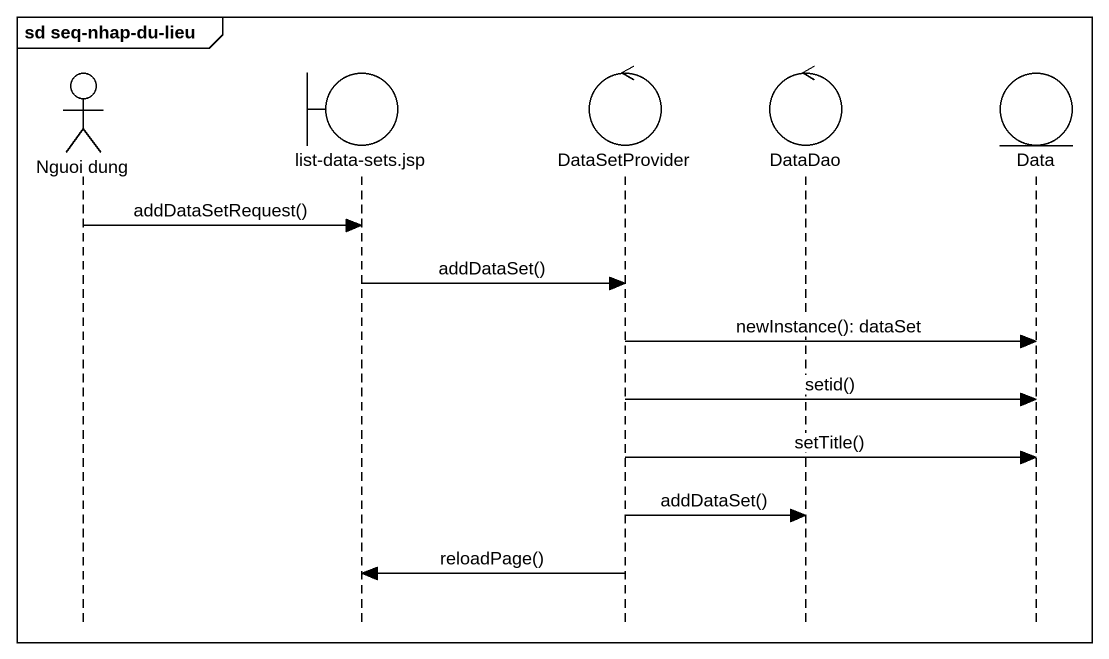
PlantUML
@startuml
mainframe sd seq-nhap-du-lieu
hide footbox
actor "Nguoi dung" as Nguoi_dung
boundary "list-data-sets.jsp" as list_data_sets_jsp
control DataSetProvider
control DataDao
entity Data

Nguoi_dung -> list_data_sets_jsp : addDataSetRequest()
list_data_sets_jsp -> DataSetProvider : addDataSet()
DataSetProvider -> Data : newInstance(): dataSet
DataSetProvider -> Data : setid()
DataSetProvider -> Data : setTitle()
DataSetProvider -> DataDao : addDataSet()
DataSetProvider -> list_data_sets_jsp : reloadPage()
@enduml
